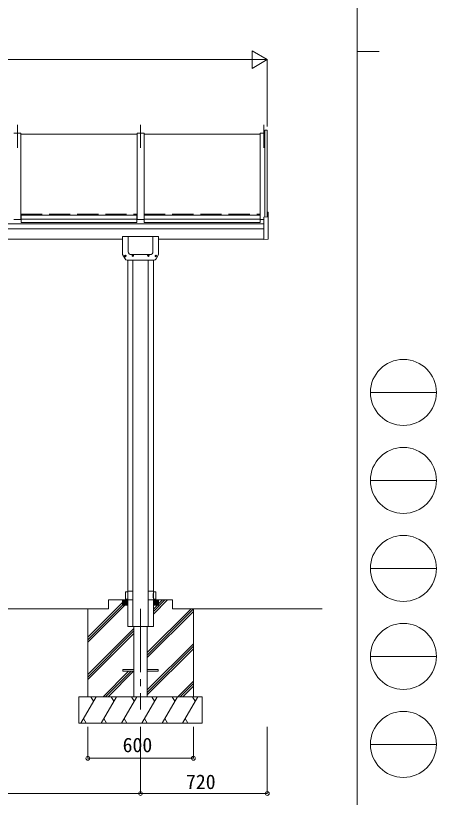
# Model space of a CAD drawing. Units: millimetres, scale not verified. Extents: x -9725 to 10350, y -7066 to 7244.
# Drawn here: x 7959 to 10350, y -3745 to 698 of the extents above; entities that cross this region are included whole.
import ezdxf
from ezdxf.enums import TextEntityAlignment as Align

# ---------------------------------------------------------------- set-up
doc = ezdxf.new("R2010")
doc.units = ezdxf.units.MM
doc.header["$LTSCALE"] = 40
doc.linetypes.add('CHAIN2', pattern=[12, 9, -1, 1, -1])
doc.linetypes.add('DASHED3', pattern=[4, 3, -1])
for name, color, linetype, lineweight in [('0-1_USER1', 3, 'Continuous', 18), ('0-2_YKK_ZWAK', 4, 'Continuous', 9), ('0-4_YKK_12', 6, 'Continuous', 9)]:
    doc.layers.add(name, color=color, linetype=linetype, lineweight=lineweight)
doc.styles.add('ＭＳ ゴシック', font='')
doc.styles.get('ＭＳ ゴシック').set_extended_font_data('MS Gothic')

msp = doc.modelspace()

# ---------------------------------------------------------------- linework, layer by layer
at = {"layer": '0-1_USER1'}
for p, q in [((9900.02, 7118.75), (9900.02, -6131.25)), ((9900.02, 493.75), (10025.02, 493.75)), ((9975.02, -1443.75), (10350.02, -1443.75)), ((9975.02, -1943.75), (10350.02, -1943.75)), ((9975.02, -2443.75), (10350.02, -2443.75)), ((9975.02, -2943.75), (10350.02, -2943.75)), ((9975.02, -3443.75), (10350.02, -3443.75))]:
    msp.add_line(p, q, dxfattribs=at)
for centre in [(10162.52, -1443.75), (10162.52, -1943.75), (10162.52, -2443.75), (10162.52, -2943.75), (10162.52, -3443.75)]:
    msp.add_circle(centre, 187.5, dxfattribs=at)
at = {"layer": '0-2_YKK_ZWAK', "linetype": 'CHAIN2'}
for p, q in [((7969.22, 76.94), (7969.22, -53.39)), ((8669.22, 76.94), (8669.22, -53.39)), ((9369.22, 76.94), (9369.22, -53.39)), ((8669.22, -2673), (8669.22, -3244.98))]:
    msp.add_line(p, q, dxfattribs=at)
at = {"layer": '0-2_YKK_ZWAK'}
for p, q in [((9389.22, 47.58), (9389.22, -445.89)), ((7949.22, 29.18), (7989.22, 29.18)), ((7989.19, 24.18), (8649.19, 24.18)), ((7989.22, -460.25), (7989.22, 29.18)), ((8649.22, -460.25), (8649.22, 29.18)), ((8649.22, 29.18), (8689.22, 29.18)), ((8689.19, 24.18), (9349.19, 24.18)), ((8689.22, -460.25), (8689.22, 29.18)), ((9349.22, 29.18), (9349.22, -460.25)), ((9349.22, 29.18), (9376.22, 29.18)), ((7990.22, -435.3), (7990.22, -477.85)), ((7990.22, -435.3), (8648.22, -435.3)), ((8648.22, -435.3), (8648.22, -477.85)), ((8690.22, -435.3), (8690.22, -477.85)), ((8690.22, -435.3), (9348.22, -435.3)), ((9348.22, -435.3), (9348.22, -477.85)), ((9390.2, -419.41), (9393.25, -419.57)), ((9390.2, -419.41), (9390.2, -445.84)), ((9394.2, -571.72), (9394.2, -420.57)), ((9369.22, -486.13), (5169.24, -486.13)), ((7949.22, -460.25), (7989.22, -460.25)), ((7989.22, -455.2), (7990.22, -455.2)), ((7989.22, -456.74), (7990.22, -456.74)), ((7990.22, -459.28), (8648.22, -459.28)), ((7990.22, -477.85), (8648.22, -477.85)), ((8648.22, -455.2), (8649.22, -455.2)), ((8648.22, -456.74), (8649.22, -456.74)), ((8649.22, -460.25), (8689.22, -460.25)), ((8689.22, -455.2), (8690.22, -455.2)), ((8689.22, -456.74), (8690.22, -456.74)), ((8690.22, -459.28), (9348.22, -459.28)), ((8690.22, -477.85), (9348.22, -477.85)), ((9348.22, -455.2), (9349.22, -455.2)), ((9348.22, -456.74), (9349.22, -456.74)), ((9349.27, -460.25), (9369.22, -460.25)), ((9369.2, -446.94), (9390.2, -445.84)), ((9369.2, -446.94), (9369.2, -573.98)), ((5169.24, -512.99), (9369.22, -512.99)), ((8566.72, -573), (5971.72, -573)), ((8566.72, -557.5), (8566.72, -659)), ((8771.72, -557.5), (8566.72, -557.5)), ((8598.72, -643.68), (8598.72, -557.5)), ((8739.72, -643.68), (8739.72, -557.5)), ((8771.72, -557.5), (8771.72, -659)), ((9369.22, -573), (8771.72, -573)), ((9369.2, -573.98), (9393.25, -572.72)), ((8580.94, -684.99), (8566.72, -659)), ((8615.54, -660.5), (8722.9, -660.5)), ((8623.8, -665.56), (8622.92, -665.56)), ((8712, -665.56), (8711.12, -665.56)), ((8757.5, -684.99), (8771.72, -659)), ((8581.41, -667.56), (8580.53, -667.56)), ((8584.05, -668.44), (8584.93, -668.44)), ((8592.67, -692.5), (8745.72, -692.5)), ((8596.72, -2573), (8596.72, -691.5)), ((8625.72, -2573), (8625.72, -691.5)), ((8626.44, -666.44), (8627.32, -666.44)), ((8712.72, -2623), (8712.72, -692.5)), ((8714.64, -666.44), (8715.52, -666.44)), ((8741.72, -2573), (8741.72, -692.5)), ((8754.4, -667.56), (8753.52, -667.56)), ((8757.04, -668.44), (8757.92, -668.44)), ((8583.22, -2577), (8596.22, -2576.77)), ((8596.22, -2573), (8625.72, -2573)), ((8596.22, -2573), (8596.22, -2623)), ((8625.72, -2573), (8625.72, -2623)), ((8742.22, -2573), (8712.72, -2573)), ((8712.72, -2573), (8712.72, -2623)), ((8742.22, -2573), (8742.22, -2623)), ((8755.22, -2577), (8742.22, -2576.77)), ((8583.22, -2577), (8583.22, -2619)), ((8583.22, -2619), (8596.22, -2619.22)), ((8755.22, -2619), (8742.22, -2619.22)), ((8755.22, -2577), (8755.22, -2619)), ((8369.22, -2835.34), (8566.72, -2637.84)), ((8369.22, -2849.48), (8565.71, -2653)), ((8369.22, -2863.63), (8579.85, -2653)), ((8487.32, -2623), (8596.72, -2623)), ((8487.32, -2623), (8487.32, -2673)), ((8566.72, -2623.3), (8596.42, -2653)), ((8566.72, -2624.71), (8595.01, -2653)), ((8566.72, -2626.13), (8593.59, -2653)), ((8566.72, -2627.54), (8592.18, -2653)), ((8566.72, -2628.95), (8590.76, -2653)), ((8566.72, -2630.37), (8589.35, -2653)), ((8566.72, -2631.78), (8587.94, -2653)), ((8566.72, -2633.2), (8586.52, -2653)), ((8566.72, -2634.61), (8585.11, -2653)), ((8566.72, -2636.03), (8583.69, -2653)), ((8566.72, -2637.44), (8582.28, -2653)), ((8566.72, -2638.85), (8580.86, -2653)), ((8566.72, -2640.27), (8579.45, -2653)), ((8566.72, -2641.68), (8578.04, -2653)), ((8566.72, -2643.1), (8576.62, -2653)), ((8566.72, -2644.51), (8575.21, -2653)), ((8566.72, -2645.92), (8573.79, -2653)), ((8566.72, -2647.34), (8572.38, -2653)), ((8566.72, -2648.75), (8570.96, -2653)), ((8566.72, -2650.17), (8569.55, -2653)), ((8566.72, -2651.58), (8568.14, -2653)), ((8567.83, -2623), (8596.72, -2651.88)), ((8569.25, -2623), (8596.72, -2650.47)), ((8570.66, -2623), (8596.72, -2649.05)), ((8572.08, -2623), (8596.72, -2647.64)), ((8573.49, -2623), (8596.72, -2646.23)), ((8574.91, -2623), (8596.72, -2644.81)), ((8576.32, -2623), (8596.72, -2643.4)), ((8577.73, -2623), (8596.72, -2641.98)), ((8579.15, -2623), (8596.72, -2640.57)), ((8580.56, -2623), (8596.72, -2639.16)), ((8581.98, -2623), (8596.72, -2637.74)), ((8583.39, -2623), (8596.72, -2636.33)), ((8584.81, -2623), (8596.72, -2634.91)), ((8586.22, -2623), (8596.72, -2633.5)), ((8587.63, -2623), (8596.72, -2632.08)), ((8589.05, -2623), (8596.72, -2630.67)), ((8590.46, -2623), (8596.72, -2629.26)), ((8591.88, -2623), (8596.72, -2627.84)), ((8593.29, -2623), (8596.72, -2626.43)), ((8594.7, -2623), (8596.72, -2625.01)), ((8596.12, -2623), (8596.72, -2623.6)), ((8625.72, -2623), (8596.22, -2623)), ((8596.72, -2673), (8596.72, -2623)), ((8625.72, -2673), (8625.72, -2623)), ((8712.72, -2673), (8712.72, -2623)), ((8712.72, -2623), (8742.22, -2623)), ((8741.72, -2673), (8741.72, -2623)), ((8851.12, -2623), (8741.72, -2623)), ((8769.19, -2623), (8741.72, -2650.47)), ((8767.78, -2623), (8741.72, -2649.05)), ((8766.37, -2623), (8741.72, -2647.64)), ((8764.95, -2623), (8741.72, -2646.23)), ((8763.54, -2623), (8741.72, -2644.81)), ((8762.12, -2623), (8741.72, -2643.4)), ((8770.61, -2623), (8741.72, -2651.88)), ((8741.72, -2674.98), (8793.7, -2623)), ((8741.72, -2689.12), (8807.85, -2623)), ((8741.72, -2703.26), (8821.99, -2623)), ((8760.71, -2623), (8741.72, -2641.98)), ((8759.3, -2623), (8741.72, -2640.57)), ((8757.88, -2623), (8741.72, -2639.16)), ((8756.47, -2623), (8741.72, -2637.74)), ((8755.05, -2623), (8741.72, -2636.33)), ((8753.64, -2623), (8741.72, -2634.91)), ((8752.22, -2623), (8741.72, -2633.5)), ((8750.81, -2623), (8741.72, -2632.08)), ((8749.4, -2623), (8741.72, -2630.67)), ((8747.98, -2623), (8741.72, -2629.26)), ((8746.57, -2623), (8741.72, -2627.84)), ((8745.15, -2623), (8741.72, -2626.43)), ((8743.74, -2623), (8741.72, -2625.01)), ((8742.32, -2623), (8741.72, -2623.6)), ((8771.72, -2623.3), (8742.02, -2653)), ((8771.72, -2624.71), (8743.44, -2653)), ((8771.72, -2626.13), (8744.85, -2653)), ((8771.72, -2627.54), (8746.27, -2653)), ((8771.72, -2628.95), (8747.68, -2653)), ((8771.72, -2630.37), (8749.09, -2653)), ((8771.72, -2631.78), (8750.51, -2653)), ((8771.72, -2633.2), (8751.92, -2653)), ((8771.72, -2634.61), (8753.34, -2653)), ((8771.72, -2636.03), (8754.75, -2653)), ((8771.72, -2637.44), (8756.17, -2653)), ((8771.72, -2638.85), (8757.58, -2653)), ((8771.72, -2640.27), (8758.99, -2653)), ((8771.72, -2641.68), (8760.41, -2653)), ((8771.72, -2643.1), (8761.82, -2653)), ((8771.72, -2644.51), (8763.24, -2653)), ((8771.72, -2645.92), (8764.65, -2653)), ((8771.72, -2647.34), (8766.07, -2653)), ((8771.72, -2648.75), (8767.48, -2653)), ((8771.72, -2650.17), (8768.89, -2653)), ((8771.72, -2651.58), (8770.31, -2653)), ((8851.12, -2623), (8851.12, -2673)), ((6051.12, -2673), (8487.32, -2673)), ((8369.22, -2673), (8369.22, -3173)), ((8596.72, -2773), (8596.72, -2673)), ((8625.72, -2773), (8625.72, -2673)), ((8706.72, -2922.11), (8955.83, -2673)), ((8706.72, -2936.25), (8969.98, -2673)), ((8706.72, -2950.39), (8969.22, -2687.89)), ((8712.72, -2773), (8712.72, -2673)), ((8851.12, -2673), (9700.67, -2673)), ((8969.22, -3173), (8969.22, -2673)), ((8369.22, -3047.47), (8631.72, -2784.98)), ((8631.72, -2773), (8631.72, -3173)), ((8706.72, -2773), (8706.72, -3173)), ((8369.22, -3061.61), (8631.72, -2799.12)), ((8369.22, -3075.76), (8631.72, -2813.26)), ((8706.72, -3134.24), (8969.22, -2871.74)), ((8706.72, -3148.38), (8969.22, -2885.88)), ((8706.72, -3162.52), (8969.22, -2900.02)), ((8631.72, -3018.5), (8569.22, -3018.5)), ((8569.22, -3018.5), (8569.22, -3027.5)), ((8769.22, -3018.5), (8706.72, -3018.5)), ((8769.22, -3018.5), (8769.22, -3027.5)), ((8455.83, -3173), (8601.33, -3027.5)), ((8469.97, -3173), (8615.47, -3027.5)), ((8484.12, -3173), (8629.62, -3027.5)), ((8631.72, -3027.5), (8569.22, -3027.5)), ((8769.22, -3027.5), (8706.72, -3027.5)), ((8880.1, -3173), (8969.22, -3083.87)), ((8894.24, -3173), (8969.22, -3098.01)), ((8908.38, -3173), (8969.22, -3112.15)), ((8319.22, -3173), (9019.22, -3173)), ((8319.22, -3173), (8319.22, -3323)), ((8330.3, -3322.99), (8416.9, -3173)), ((8401.9, -3198.98), (8386.9, -3173)), ((8445.77, -3322.99), (8532.37, -3173)), ((8517.37, -3198.98), (8502.37, -3172.99)), ((8561.24, -3322.99), (8647.84, -3173)), ((8632.84, -3198.98), (8617.84, -3173)), ((8706.72, -3173), (8631.72, -3173)), ((8676.71, -3323), (8763.31, -3173)), ((8748.31, -3198.98), (8733.31, -3173)), ((8792.18, -3323), (8878.78, -3173)), ((8863.78, -3198.98), (8848.78, -3172.99)), ((8907.65, -3323), (8994.25, -3173)), ((8979.25, -3198.98), (8964.25, -3173)), ((9019.22, -3173), (9019.22, -3323)), ((9019.22, -3323), (8319.22, -3323)), ((8345.3, -3297.02), (8360.3, -3322.99)), ((8460.77, -3297.02), (8475.77, -3322.99)), ((8576.24, -3297.02), (8591.24, -3322.99)), ((8691.71, -3297.01), (8706.71, -3323)), ((8807.18, -3297.02), (8822.18, -3323)), ((8922.65, -3297.02), (8937.65, -3323))]:
    msp.add_line(p, q, dxfattribs=at)
at = {"layer": '0-2_YKK_ZWAK', "linetype": 'DASHED3'}
for p, q in [((7989.22, -430.05), (8649.22, -430.05)), ((8689.22, -430.05), (9349.22, -430.05))]:
    msp.add_line(p, q, dxfattribs=at)
at = {"layer": '0-2_YKK_ZWAK'}
for points in [[(9376.22, -446.57), (9376.22, 47.58), (9389.22, 47.58)], [(8583.17, -666.68), (8583.17, -665.8), (8582.29, -665.8), (8582.29, -666.68)], [(8622.92, -665.56), (8622.92, -666.44), (8623.8, -666.44)], [(8625.56, -664.68), (8625.56, -663.8), (8624.68, -663.8), (8624.68, -664.68)], [(8627.32, -666.44), (8627.32, -665.56), (8626.44, -665.56)], [(8711.12, -665.56), (8711.12, -666.44), (8712, -666.44)], [(8713.76, -664.68), (8713.76, -663.8), (8712.88, -663.8), (8712.88, -664.68)], [(8715.52, -666.44), (8715.52, -665.56), (8714.64, -665.56)], [(8756.16, -666.68), (8756.16, -665.8), (8755.28, -665.8), (8755.28, -666.68)], [(8580.53, -667.56), (8580.53, -668.44), (8581.41, -668.44)], [(8582.29, -669.32), (8582.29, -670.2), (8583.17, -670.2), (8583.17, -669.32)], [(8584.93, -668.44), (8584.93, -667.56), (8584.05, -667.56)], [(8624.68, -667.32), (8624.68, -668.2), (8625.56, -668.2), (8625.56, -667.32)], [(8712.88, -667.32), (8712.88, -668.2), (8713.76, -668.2), (8713.76, -667.32)], [(8753.52, -667.56), (8753.52, -668.44), (8754.4, -668.44)], [(8755.28, -669.32), (8755.28, -670.2), (8756.16, -670.2), (8756.16, -669.32)], [(8757.92, -668.44), (8757.92, -667.56), (8757.04, -667.56)], [(8596.22, -2579.02), (8596.24, -2579.35), (8596.26, -2579.68), (8596.28, -2580.01), (8596.3, -2580.35), (8596.32, -2580.68), (8596.34, -2581.01), (8596.36, -2581.34), (8596.38, -2581.67), (8596.4, -2582.01), (8596.43, -2582.34), (8596.45, -2582.67), (8596.48, -2583), (8596.5, -2583.33), (8596.53, -2583.67), (8596.56, -2584.02), (8596.6, -2584.37), (8596.63, -2584.72), (8596.67, -2585.07), (8596.7, -2585.43), (8596.74, -2585.78), (8596.77, -2586.13), (8596.81, -2586.48), (8596.85, -2586.83), (8596.88, -2587.19), (8596.92, -2587.54), (8596.95, -2587.89), (8596.99, -2588.24), (8597.02, -2588.59), (8597.08, -2589.26), (8597.13, -2589.93), (8597.17, -2590.6), (8597.22, -2591.27), (8597.25, -2591.95), (8597.29, -2592.62), (8597.32, -2593.29), (8597.35, -2593.96), (8597.37, -2594.63), (8597.4, -2595.31), (8597.42, -2595.98)], [(8596.22, -2616.98), (8596.24, -2616.64), (8596.26, -2616.31), (8596.28, -2615.98), (8596.3, -2615.65), (8596.32, -2615.31), (8596.34, -2614.98), (8596.36, -2614.65), (8596.38, -2614.32), (8596.4, -2613.99), (8596.43, -2613.65), (8596.45, -2613.32), (8596.48, -2612.99), (8596.5, -2612.66), (8596.53, -2612.33), (8596.56, -2611.97), (8596.6, -2611.62), (8596.63, -2611.27), (8596.67, -2610.92), (8596.7, -2610.57), (8596.74, -2610.21), (8596.77, -2609.86), (8596.81, -2609.51), (8596.85, -2609.16), (8596.88, -2608.81), (8596.92, -2608.45), (8596.95, -2608.1), (8596.99, -2607.75), (8597.02, -2607.4), (8597.08, -2606.73), (8597.13, -2606.06), (8597.17, -2605.39), (8597.22, -2604.72), (8597.25, -2604.05), (8597.29, -2603.37), (8597.32, -2602.7), (8597.35, -2602.03), (8597.37, -2601.36), (8597.4, -2600.69), (8597.42, -2600.01)], [(8597.42, -2595.98), (8597.44, -2596.65), (8597.46, -2597.32), (8597.48, -2598)], [(8597.42, -2600.01), (8597.44, -2599.34), (8597.46, -2598.67), (8597.48, -2598)], [(8741.03, -2595.98), (8741, -2596.65), (8740.98, -2597.32), (8740.97, -2598)], [(8741.03, -2600.01), (8741, -2599.34), (8740.98, -2598.67), (8740.97, -2598)], [(8742.22, -2579.02), (8742.2, -2579.35), (8742.18, -2579.68), (8742.17, -2580.01), (8742.15, -2580.35), (8742.13, -2580.68), (8742.11, -2581.01), (8742.09, -2581.34), (8742.06, -2581.67), (8742.04, -2582.01), (8742.02, -2582.34), (8741.99, -2582.67), (8741.97, -2583), (8741.94, -2583.33), (8741.91, -2583.67), (8741.88, -2584.02), (8741.85, -2584.37), (8741.81, -2584.72), (8741.78, -2585.07), (8741.74, -2585.43), (8741.71, -2585.78), (8741.67, -2586.13), (8741.63, -2586.48), (8741.6, -2586.83), (8741.56, -2587.19), (8741.52, -2587.54), (8741.49, -2587.89), (8741.46, -2588.24), (8741.42, -2588.59), (8741.37, -2589.26), (8741.32, -2589.93), (8741.27, -2590.6), (8741.23, -2591.27), (8741.19, -2591.95), (8741.16, -2592.62), (8741.12, -2593.29), (8741.1, -2593.96), (8741.07, -2594.63), (8741.05, -2595.31), (8741.03, -2595.98)], [(8742.22, -2616.98), (8742.2, -2616.64), (8742.18, -2616.31), (8742.17, -2615.98), (8742.15, -2615.65), (8742.13, -2615.31), (8742.11, -2614.98), (8742.09, -2614.65), (8742.06, -2614.32), (8742.04, -2613.99), (8742.02, -2613.65), (8741.99, -2613.32), (8741.97, -2612.99), (8741.94, -2612.66), (8741.91, -2612.33), (8741.88, -2611.97), (8741.85, -2611.62), (8741.81, -2611.27), (8741.78, -2610.92), (8741.74, -2610.57), (8741.71, -2610.21), (8741.67, -2609.86), (8741.63, -2609.51), (8741.6, -2609.16), (8741.56, -2608.81), (8741.52, -2608.45), (8741.49, -2608.1), (8741.46, -2607.75), (8741.42, -2607.4), (8741.37, -2606.73), (8741.32, -2606.06), (8741.27, -2605.39), (8741.23, -2604.72), (8741.19, -2604.05), (8741.16, -2603.37), (8741.12, -2602.7), (8741.1, -2602.03), (8741.07, -2601.36), (8741.05, -2600.69), (8741.03, -2600.01)], [(8566.72, -2623), (8566.72, -2653), (8596.72, -2653)], [(8771.72, -2623), (8771.72, -2653), (8741.72, -2653)], [(8596.72, -2773), (8741.72, -2773), (8741.72, -2673)]]:
    msp.add_lwpolyline(points, dxfattribs=at)
for centre, radius in [((8582.73, -668), 4.25), ((8582.73, -668), 4), ((8625.12, -666), 4.25), ((8625.12, -666), 4), ((8713.32, -666), 4.25), ((8713.32, -666), 4), ((8755.72, -668), 4.25), ((8755.72, -668), 4)]:
    msp.add_circle(centre, radius, dxfattribs=at)
for centre, radius, start, end in [((9393.2, -420.57), 1, 0.0004, 87.0004), ((9393.2, -571.72), 1, 273.0004, 0.0004), ((8615.54, -643.68), 16.82, 179.99998, 270), ((8623.8, -664.68), 0.88, 270, 0), ((8626.44, -664.68), 0.88, 180, 270), ((8712, -664.68), 0.88, 270, 0), ((8714.64, -664.68), 0.88, 180, 270), ((8722.9, -643.68), 16.82, 270, 0), ((8592.72, -679.5), 13, 205, 269.77318), ((8581.41, -666.68), 0.88, 270, 0), ((8581.41, -669.32), 0.88, 0, 90), ((8584.05, -666.68), 0.88, 180, 270), ((8584.05, -669.32), 0.88, 90, 180), ((8623.8, -667.32), 0.88, 0, 90), ((8626.44, -667.32), 0.88, 90, 180), ((8712, -667.32), 0.88, 0, 90), ((8714.64, -667.32), 0.88, 90, 180), ((8745.72, -679.5), 13, 270, 335), ((8754.4, -666.68), 0.88, 270, 0), ((8754.4, -669.32), 0.88, 0, 90), ((8757.04, -666.68), 0.88, 180, 270), ((8757.04, -669.32), 0.88, 90, 180)]:
    msp.add_arc(centre, radius, start, end, dxfattribs=at)
at = {"layer": '0-4_YKK_12'}
for p, q in [((9389.22, 447.58), (9302.62, 497.58)), ((9302.62, 497.58), (9302.62, 397.58)), ((9289.22, 447.58), (5249.22, 447.58)), ((9389.22, 447.58), (9216.02, 447.58)), ((9389.22, 447.58), (9302.62, 397.58)), ((9389.22, 68.58), (9389.22, 448.58)), ((8369.22, -3344), (8369.22, -3524)), ((8669.22, -3344), (8669.22, -3724)), ((8669.22, -3344), (8669.22, -3724)), ((8969.22, -3344), (8969.22, -3524)), ((9389.22, -3344), (9389.22, -3724)), ((8969.22, -3523), (8369.22, -3523)), ((8669.22, -3723), (5869.22, -3723)), ((9389.22, -3723), (8669.22, -3723))]:
    msp.add_line(p, q, dxfattribs=at)
for centre in [(8369.22, -3523), (8969.22, -3523), (8669.22, -3723), (8669.22, -3723), (9389.22, -3723)]:
    msp.add_circle(centre, 10.62, dxfattribs=at)

# ---------------------------------------------------------------- texts
at = {"layer": '0-4_YKK_12', "style": 'ＭＳ ゴシック'}
for s, p in [('600', (8567.22, -3513)), ('720', (8927.22, -3722.4))]:
    msp.add_text(s, height=82.48, dxfattribs=at).set_placement(p, align=Align.BOTTOM_LEFT)

doc.saveas('drawing.dxf')
